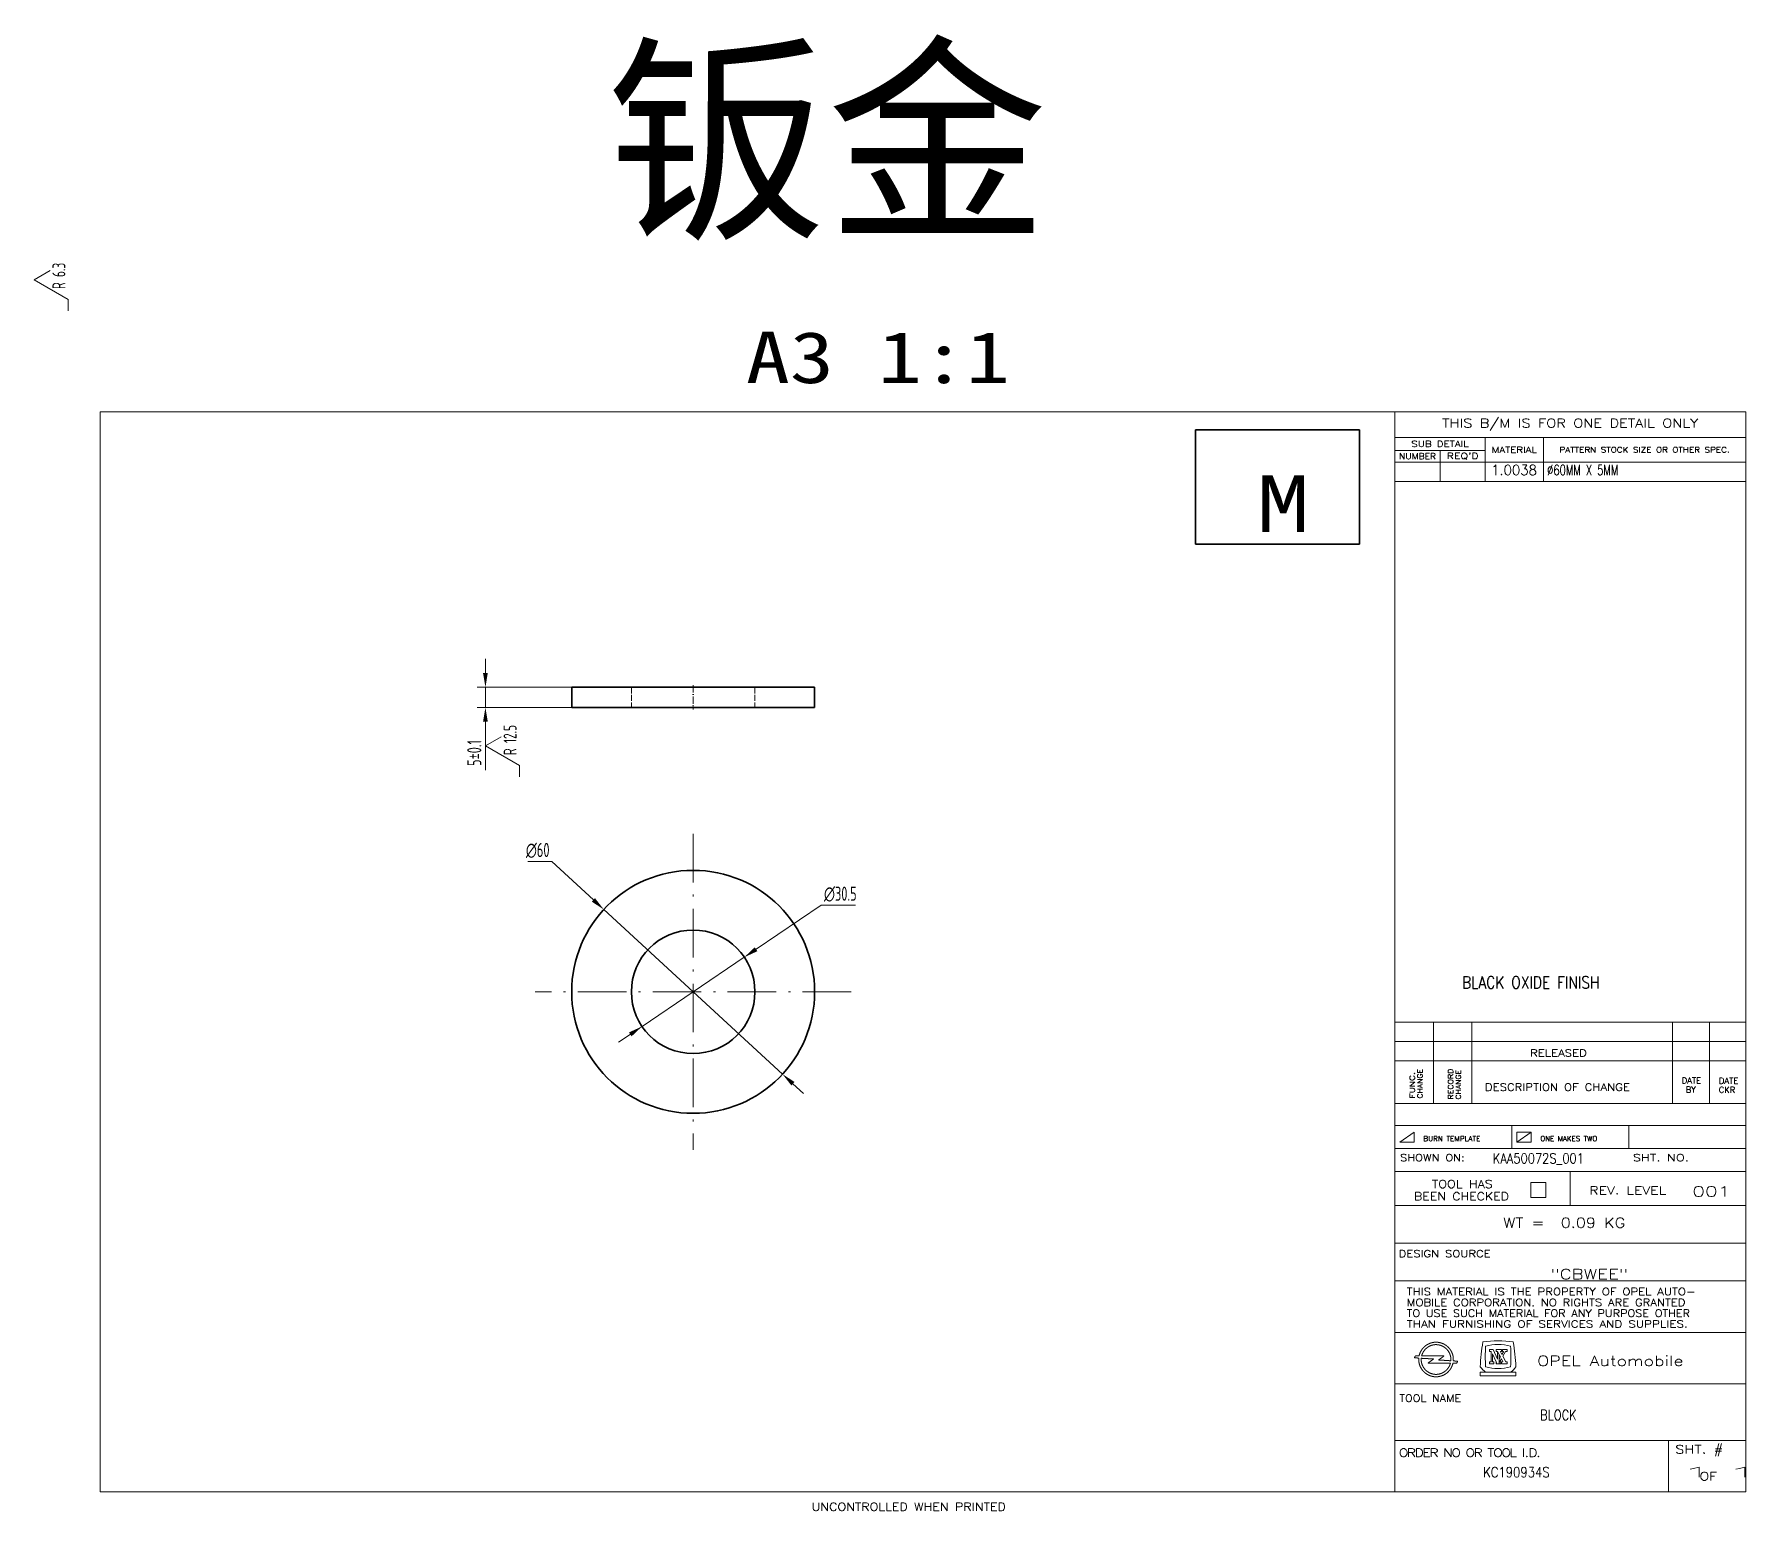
# Model space of a CAD drawing. Header units: inches. Extents: x 8574 to 12968, y 11160 to 11554.
# Drawn here: x 12098.4 to 12521, y 11160.9 to 11525.5 of the extents above; entities that cross this region are included whole.
import ezdxf

# ---------------------------------------------------------------- set-up
doc = ezdxf.new("R2010")
doc.units = ezdxf.units.IN
doc.header["$MEASUREMENT"] = 0
for name, pattern in [('AM_ISO02W050', [7.5, 6, -1.5]), ('AM_ISO08W050', [18, 12, -1.5, 3, -1.5]), ('DASHDOT', [18.5, 12, -3, 0.5, -3]), ('DASHED', [15, 12, -3])]:
    doc.linetypes.add(name, pattern=pattern)
for name, color, linetype, lineweight in [('123', 1, 'Continuous', 18), ('AM_7', 4, 'AM_ISO08W050', 25), ('AM_HID', 7, 'AM_ISO02W050', 25), ('AM_VIS', 1, 'Continuous', 50), ('尺寸', 3, 'Continuous', 20), ('文字', 3, 'Continuous', 25), ('标注', 3, 'Continuous', 20)]:
    doc.layers.add(name, color=color, linetype=linetype, lineweight=lineweight)
doc.layers.add('254', color=7, linetype='Continuous', true_color=0xffffff)
doc.styles.add('blockfont', font='simplex.shx')
doc.styles.add('hztxt', font='ISOCP.SHX', dxfattribs={"width": 0.707, "bigfont": 'hztxt.shx'})
doc.styles.add('leroy', font='simplex.shx')
doc.dimstyles.new('cbwee1-1$0', dxfattribs={"dimtxt": 3.5, "dimasz": 3.5, "dimexe": 2, "dimexo": 0, "dimgap": 1, "dimtad": 1, "dimdsep": 46, "dimtxsty": 'hztxt', "dimcen": 0, "dimclrd": 256, "dimclre": 256, "dimclrt": 256, "dimazin": 2, "dimtp": 0.1, "dimtm": 0.1, "dimtfac": 0.71, "dimtmove": 0, "dimatfit": 3, "dimfxl": 0, "dimlwd": 20, "dimlwe": 20, "dimarcsym": 0})
doc.dimstyles.new('cbwee1-1$3', dxfattribs={"dimtxt": 3.5, "dimasz": 3.5, "dimexe": 2, "dimexo": 0, "dimgap": 1, "dimtad": 1, "dimtih": 1, "dimtoh": 1, "dimdsep": 46, "dimtxsty": 'hztxt', "dimcen": 0, "dimclrd": 256, "dimclre": 256, "dimclrt": 256, "dimazin": 2, "dimtp": 0.1, "dimtm": 0.1, "dimtfac": 0.71, "dimtmove": 0, "dimatfit": 3, "dimfxl": 0, "dimlwd": 20, "dimlwe": 20, "dimarcsym": 0})

# ---------------------------------------------------------------- blocks, each defined once
blk = doc.blocks.new('sfsdt4654yuej')
at = {"layer": '254', "color": 4, "linetype": 'Continuous', "lineweight": 13, "char_height": 1.7747, "attachment_point": 7, "line_spacing_factor": 0.903614, "style": 'blockfont'}
for s, insert in [('\\W1.1929;THIS MATERIAL IS THE PROPERTY OF OPEL AUTO-', (6070.56, 3525.15)), ('\\W1.1469;TO USE SUCH MATERIAL FOR ANY PURPOSE OTHER', (6070.56, 3519.81)), ('\\W1.1861;MOBILE CORPORATION. NO RIGHTS ARE GRANTED', (6070.56, 3522.47)), ('\\W1.2217;THAN FURNISHING OF SERVICES AND SUPPLIES.', (6070.56, 3517.13))]:
    blk.add_mtext(s, dxfattribs=dict(at, insert=insert))
blk = doc.blocks.new('qewe345467juynj')
at = {"layer": '254', "color": 4, "linetype": 'Continuous', "lineweight": 13}
for p, q in [((6091.03, 3511.72), (6091.92, 3511.72)), ((6091.03, 3511.72), (6091.03, 3511.28)), ((6091.03, 3511.28), (6091.39, 3511.28)), ((6091.39, 3508.66), (6091.03, 3508.66)), ((6091.03, 3508.66), (6091.03, 3508.22)), ((6091.03, 3508.22), (6092.1, 3508.22)), ((6091.39, 3508.66), (6091.39, 3511.28)), ((6091.73, 3510.67), (6092.65, 3508.65)), ((6091.73, 3508.66), (6091.73, 3510.67)), ((6092.1, 3508.66), (6091.73, 3508.66)), ((6091.92, 3511.72), (6093.01, 3509.31)), ((6092.1, 3508.22), (6092.1, 3508.66)), ((6092.65, 3511.72), (6094.01, 3511.72)), ((6092.65, 3511.72), (6092.65, 3511.28)), ((6092.65, 3511.28), (6092.99, 3511.28)), ((6092.65, 3508.65), (6092.84, 3508.22)), ((6092.65, 3508.65), (6092.65, 3508.22)), ((6092.65, 3508.22), (6093.81, 3508.22)), ((6092.84, 3508.22), (6093.38, 3508.22)), ((6092.99, 3511.28), (6093.38, 3510.54)), ((6093.01, 3509.31), (6093.01, 3511.24)), ((6093.38, 3510.54), (6093.72, 3509.89)), ((6093.38, 3509.29), (6093.38, 3510.54)), ((6093.72, 3509.89), (6093.38, 3509.29)), ((6093.38, 3508.22), (6093.38, 3509.29)), ((6093.95, 3509.46), (6093.53, 3508.74)), ((6093.53, 3508.66), (6093.53, 3508.74)), ((6093.53, 3508.66), (6093.81, 3508.66)), ((6093.72, 3511.2), (6093.72, 3511.28)), ((6093.72, 3511.28), (6094.01, 3511.28)), ((6093.72, 3511.2), (6094.08, 3510.53)), ((6093.81, 3508.66), (6093.81, 3508.22)), ((6093.95, 3509.46), (6094.32, 3508.75)), ((6094.01, 3511.72), (6094.01, 3511.28)), ((6094.01, 3508.66), (6094.01, 3508.22)), ((6094.01, 3508.66), (6094.32, 3508.66)), ((6094.01, 3508.22), (6095.34, 3508.22)), ((6094.46, 3511.2), (6094.08, 3510.53)), ((6094.18, 3511.72), (6094.18, 3511.28)), ((6094.18, 3511.72), (6095.34, 3511.72)), ((6094.18, 3511.28), (6094.46, 3511.28)), ((6095, 3511.28), (6094.31, 3510.09)), ((6094.31, 3510.09), (6095.06, 3508.66)), ((6094.32, 3508.66), (6094.32, 3508.75)), ((6094.46, 3511.2), (6094.46, 3511.28)), ((6095, 3511.28), (6095.34, 3511.28)), ((6095.06, 3508.66), (6095.34, 3508.66)), ((6095.34, 3511.72), (6095.34, 3511.28)), ((6095.34, 3508.66), (6095.34, 3508.22)), ((6088.72, 3505.25), (6088.72, 3506.16)), ((6088.72, 3506.16), (6097.54, 3506.16)), ((6088.72, 3505.25), (6097.54, 3505.25)), ((6097.54, 3505.25), (6097.54, 3506.16))]:
    blk.add_line(p, q, dxfattribs=at)
for centre, major_axis, start_param, end_param in [((6121.66, 3505.16), (0, 40.74), 1.362215, 1.513648), ((6093.13, 3473.45), (0, 40.41), 6.168449, 6.397922), ((6115.47, 3510.01), (0, 31.49), 1.490581, 1.651011), ((6093.13, 3496.19), (0, 16.78), 6.054099, 6.512271), ((6071.61, 3510.01), (0, 30.49), 4.629531, 4.795247), ((6065.45, 3505.3), (0, 39.67), 4.767492, 4.923017), ((6092.1, 3510.95), (0, 5.42), 2.26349, 2.654149), ((6093.13, 3523.73), (0, 16.69), 2.911206, 3.37198), ((6094.21, 3510.87), (0, 5.33), 3.625513, 4.023219)]:
    blk.add_ellipse(centre, major_axis=major_axis, ratio=0.81, start_param=start_param, end_param=end_param, dxfattribs=at)
for points, knots in [([(6073.67, 3510.35), (6073.74, 3510.58), (6073.82, 3510.81), (6073.92, 3511.05), (6074.05, 3511.3), (6074.19, 3511.53), (6074.34, 3511.76), (6074.5, 3511.97), (6074.67, 3512.17)], [0, 0, 0.111378, 0.230664, 0.355972, 0.485263, 0.616424, 0.747323, 0.875856, 1, 1]), ([(6076.67, 3512.76), (6076.38, 3512.64), (6076.09, 3512.5), (6075.82, 3512.34), (6075.56, 3512.15), (6075.32, 3511.95), (6075.09, 3511.72), (6074.89, 3511.48), (6074.71, 3511.23), (6074.56, 3510.96)], [0, 0, 0.11099, 0.222376, 0.334052, 0.445852, 0.557577, 0.669022, 0.779997, 0.890351, 1, 1]), ([(6074.67, 3512.17), (6074.92, 3512.41), (6075.17, 3512.63), (6075.45, 3512.83), (6075.73, 3513), (6076.02, 3513.15), (6076.32, 3513.28), (6076.63, 3513.38), (6076.95, 3513.45), (6077.27, 3513.51), (6077.6, 3513.54), (6077.93, 3513.54), (6078.26, 3513.52), (6078.59, 3513.47), (6078.92, 3513.39), (6079.25, 3513.29)], [0, 0, 0.068755, 0.136595, 0.203684, 0.270176, 0.336212, 0.401927, 0.46745, 0.532903, 0.598412, 0.6641, 0.730096, 0.796536, 0.863562, 0.931328, 1, 1]), ([(6078.75, 3512.81), (6078.46, 3512.88), (6078.16, 3512.92), (6077.85, 3512.94), (6077.55, 3512.93), (6077.25, 3512.9), (6076.96, 3512.84), (6076.67, 3512.76)], [0, 0, 0.143949, 0.287722, 0.431217, 0.574309, 0.716867, 0.858784, 1, 1]), ([(6081.31, 3510.37), (6081.2, 3510.66), (6081.07, 3510.93), (6080.92, 3511.2), (6080.75, 3511.45), (6080.55, 3511.69), (6080.34, 3511.91), (6080.1, 3512.11), (6079.86, 3512.3), (6079.6, 3512.46), (6079.33, 3512.6), (6079.04, 3512.72), (6078.75, 3512.81)], [0, 0, 0.082426, 0.165172, 0.248273, 0.331704, 0.415396, 0.499247, 0.583142, 0.666965, 0.750615, 0.834015, 0.917134, 1, 1]), ([(6079.25, 3513.29), (6079.54, 3513.17), (6079.83, 3513.03), (6080.11, 3512.87), (6080.37, 3512.68), (6080.62, 3512.48), (6080.86, 3512.26), (6081.07, 3512.02), (6081.27, 3511.76), (6081.45, 3511.5), (6081.61, 3511.22), (6081.75, 3510.93), (6081.86, 3510.62)], [0, 0, 0.08295, 0.16603, 0.24927, 0.332668, 0.416191, 0.499787, 0.583395, 0.666954, 0.750414, 0.833739, 0.916924, 1, 1]), ([(6072.88, 3509.66), (6072.75, 3509.66), (6072.65, 3509.67), (6072.57, 3509.68), (6072.52, 3509.7), (6072.49, 3509.71), (6072.47, 3509.74), (6072.48, 3509.78), (6072.5, 3509.82), (6072.53, 3509.88), (6072.58, 3509.95)], [0, 0, 0.191055, 0.343107, 0.459006, 0.542332, 0.59915, 0.643151, 0.695954, 0.770642, 0.871504, 1, 1]), ([(6072.58, 3509.95), (6072.63, 3510.01), (6072.67, 3510.07), (6072.71, 3510.12), (6072.74, 3510.15), (6072.76, 3510.17)], [0, 0, 0.269143, 0.520022, 0.73619, 0.901343, 1, 1]), ([(6072.76, 3510.17), (6072.79, 3510.18), (6072.85, 3510.18), (6072.92, 3510.19), (6073.01, 3510.19), (6073.11, 3510.19), (6073.23, 3510.2)], [0, 0, 0.061091, 0.176811, 0.338125, 0.535506, 0.759343, 1, 1]), ([(6073.39, 3509.62), (6073.34, 3509.63), (6073.27, 3509.63), (6073.18, 3509.64), (6073.08, 3509.65), (6072.98, 3509.65), (6072.88, 3509.66)], [0, 0, 0.099968, 0.239556, 0.409066, 0.598787, 0.799003, 1, 1]), ([(6073.23, 3510.2), (6073.64, 3510.2), (6073.67, 3510.35)], [0, 0, 0.716642, 1, 1]), ([(6073.39, 3509.62), (6073.53, 3509.61), (6073.54, 3509.13)], [0, 0, 0.230846, 1, 1]), ([(6073.62, 3508.4), (6073.59, 3508.54), (6073.57, 3508.71), (6073.56, 3508.91), (6073.54, 3509.13)], [0, 0, 0.196985, 0.426021, 0.692099, 1, 1]), ([(6077.46, 3505), (6077.11, 3505.05), (6076.77, 3505.12), (6076.44, 3505.22), (6076.12, 3505.34), (6075.81, 3505.49), (6075.52, 3505.66), (6075.25, 3505.85), (6074.98, 3506.06), (6074.74, 3506.29), (6074.52, 3506.55), (6074.31, 3506.82), (6074.13, 3507.1), (6073.96, 3507.41), (6073.82, 3507.72), (6073.71, 3508.06), (6073.62, 3508.4)], [0, 0, 0.064169, 0.127503, 0.190172, 0.252329, 0.314107, 0.37563, 0.437008, 0.498344, 0.559738, 0.621286, 0.68309, 0.745255, 0.807895, 0.871136, 0.935119, 1, 1]), ([(6074.15, 3509.57), (6074.14, 3509.55), (6074.14, 3509.51), (6074.14, 3509.45), (6074.14, 3509.37), (6074.14, 3509.28), (6074.14, 3509.19), (6074.15, 3509.09), (6074.15, 3508.99), (6074.16, 3508.89), (6074.17, 3508.8), (6074.18, 3508.72), (6074.19, 3508.65)], [0, 0, 0.022134, 0.067885, 0.133978, 0.21659, 0.311809, 0.415695, 0.5243, 0.633672, 0.739861, 0.838926, 0.926936, 1, 1]), ([(6077.15, 3509.39), (6077.13, 3509.39), (6077.07, 3509.39), (6077, 3509.4), (6076.9, 3509.41), (6076.79, 3509.41), (6076.66, 3509.42), (6076.52, 3509.43), (6076.21, 3509.45), (6075.87, 3509.47), (6075.52, 3509.49), (6075.17, 3509.51), (6074.85, 3509.53), (6074.71, 3509.54), (6074.57, 3509.55), (6074.45, 3509.55), (6074.35, 3509.56), (6074.27, 3509.56), (6074.2, 3509.57), (6074.16, 3509.57), (6074.15, 3509.57)], [0, 0, 0.009598, 0.027188, 0.052061, 0.083504, 0.120807, 0.163256, 0.210138, 0.314356, 0.42776, 0.544649, 0.659324, 0.766085, 0.814716, 0.85923, 0.898916, 0.933061, 0.960953, 0.981879, 0.995129, 1, 1]), ([(6074.19, 3508.65), (6074.25, 3508.37), (6074.33, 3508.09), (6074.44, 3507.81), (6074.57, 3507.55), (6074.72, 3507.3), (6074.89, 3507.05), (6075.07, 3506.83), (6075.27, 3506.62), (6075.49, 3506.43)], [0, 0, 0.11021, 0.221366, 0.33321, 0.445425, 0.557661, 0.669558, 0.780773, 0.890999, 1, 1]), ([(6074.27, 3510.27), (6074.26, 3510.2), (6076.99, 3510.19)], [0, 0, 0.027534, 1, 1]), ([(6074.56, 3510.96), (6074.49, 3510.83), (6074.44, 3510.7), (6074.38, 3510.58), (6074.34, 3510.46), (6074.3, 3510.36), (6074.27, 3510.27)], [0, 0, 0.18649, 0.374795, 0.557596, 0.727567, 0.877421, 1, 1]), ([(6075.87, 3508.4), (6075.88, 3508.41), (6075.9, 3508.44), (6075.93, 3508.47), (6075.99, 3508.52), (6076.06, 3508.57), (6076.15, 3508.64), (6076.26, 3508.72), (6076.39, 3508.81), (6076.54, 3508.91)], [0, 0, 0.019146, 0.057134, 0.116724, 0.199396, 0.306377, 0.438817, 0.597835, 0.784531, 1, 1]), ([(6078.62, 3508.34), (6077.99, 3508.35), (6077.46, 3508.35), (6077.03, 3508.35), (6076.84, 3508.35), (6076.68, 3508.35), (6076.54, 3508.35), (6076.41, 3508.36), (6076.3, 3508.36), (6076.21, 3508.36), (6076.13, 3508.36), (6076.06, 3508.36), (6076.01, 3508.37), (6075.97, 3508.37), (6075.93, 3508.37), (6075.91, 3508.38), (6075.89, 3508.38), (6075.88, 3508.39), (6075.87, 3508.39), (6075.87, 3508.4)], [0, 0, 0.229373, 0.42074, 0.577523, 0.644015, 0.703144, 0.755338, 0.801026, 0.840635, 0.874594, 0.903333, 0.92728, 0.946867, 0.962526, 0.974697, 0.983822, 0.990363, 0.994821, 0.997785, 1, 1]), ([(6076.54, 3508.91), (6076.7, 3509.02), (6076.83, 3509.12), (6076.94, 3509.2), (6077.03, 3509.27), (6077.1, 3509.32), (6077.14, 3509.35), (6077.16, 3509.38), (6077.15, 3509.39)], [0, 0, 0.249101, 0.460974, 0.636325, 0.775874, 0.880374, 0.950669, 0.988029, 1, 1]), ([(6076.99, 3510.19), (6077.62, 3510.19), (6078.14, 3510.19), (6078.57, 3510.18), (6078.75, 3510.18), (6078.91, 3510.18), (6079.05, 3510.18), (6079.18, 3510.18), (6079.29, 3510.18), (6079.38, 3510.18), (6079.46, 3510.17), (6079.53, 3510.17), (6079.58, 3510.17), (6079.63, 3510.17), (6079.66, 3510.16), (6079.69, 3510.16), (6079.71, 3510.15), (6079.72, 3510.15), (6079.73, 3510.14), (6079.73, 3510.14), (6079.74, 3510.13), (6079.74, 3510.13)], [0, 0, 0.22615, 0.415033, 0.570013, 0.635842, 0.694457, 0.74628, 0.791731, 0.831231, 0.865202, 0.894065, 0.918244, 0.938161, 0.954242, 0.966916, 0.976619, 0.983799, 0.988929, 0.992535, 0.995218, 0.99758, 1, 1]), ([(6078.33, 3505.63), (6078.64, 3505.69), (6078.94, 3505.78), (6079.23, 3505.89), (6079.51, 3506.03), (6079.78, 3506.18), (6080.03, 3506.36), (6080.27, 3506.56), (6080.49, 3506.78), (6080.69, 3507.01), (6080.87, 3507.26), (6081.03, 3507.52), (6081.17, 3507.8), (6081.29, 3508.09)], [0, 0, 0.077903, 0.15537, 0.232531, 0.309478, 0.386275, 0.462964, 0.539574, 0.616133, 0.692673, 0.769241, 0.84591, 0.922782, 1, 1]), ([(6079.07, 3509.61), (6078.93, 3509.52), (6078.81, 3509.43), (6078.71, 3509.36), (6078.63, 3509.31), (6078.57, 3509.26), (6078.52, 3509.23), (6078.49, 3509.2), (6078.47, 3509.18), (6078.46, 3509.17), (6078.46, 3509.16), (6078.47, 3509.15), (6078.49, 3509.15), (6078.51, 3509.15)], [0, 0, 0.209815, 0.387203, 0.53455, 0.654247, 0.74869, 0.820301, 0.871555, 0.90509, 0.924167, 0.935232, 0.949789, 0.971663, 1, 1]), ([(6078.51, 3509.15), (6078.54, 3509.14), (6078.6, 3509.14), (6078.8, 3509.13), (6079.08, 3509.11), (6079.42, 3509.09), (6079.82, 3509.06), (6080.02, 3509.05)], [0, 0, 0.02091, 0.060553, 0.189727, 0.3749, 0.603451, 0.862758, 1, 1]), ([(6081.35, 3508.32), (6081.34, 3508.32), (6081.3, 3508.32), (6081.23, 3508.32), (6081.14, 3508.32), (6081.02, 3508.33), (6080.88, 3508.33), (6080.73, 3508.33), (6080.55, 3508.33), (6080.35, 3508.34), (6080.14, 3508.34), (6079.92, 3508.34), (6079.43, 3508.34), (6078.9, 3508.34), (6078.62, 3508.34)], [0, 0, 0.005258, 0.020502, 0.045257, 0.079015, 0.121264, 0.171495, 0.229194, 0.293848, 0.364947, 0.441976, 0.524423, 0.703524, 0.898148, 1, 1]), ([(6079.74, 3510.13), (6079.74, 3510.11), (6079.72, 3510.09), (6079.7, 3510.06), (6079.66, 3510.03), (6079.61, 3509.99), (6079.54, 3509.94), (6079.45, 3509.88), (6079.35, 3509.8), (6079.22, 3509.71), (6079.07, 3509.61)], [0, 0, 0.018365, 0.046816, 0.089459, 0.149197, 0.228535, 0.329827, 0.455365, 0.607411, 0.78821, 1, 1]), ([(6081.92, 3508.09), (6081.8, 3507.75), (6081.66, 3507.43), (6081.5, 3507.11), (6081.31, 3506.82), (6081.09, 3506.54), (6080.86, 3506.28), (6080.6, 3506.03), (6080.32, 3505.81), (6080.03, 3505.61), (6079.72, 3505.44)], [0, 0, 0.10035, 0.200408, 0.300289, 0.400076, 0.499828, 0.599595, 0.699424, 0.799376, 0.89953, 1, 1]), ([(6080.02, 3509.05), (6080.21, 3509.03), (6080.57, 3509.01), (6080.88, 3508.99), (6081.14, 3508.97), (6081.32, 3508.96), (6081.39, 3508.96), (6081.43, 3508.95), (6081.44, 3508.95)], [0, 0, 0.133506, 0.384088, 0.604663, 0.785508, 0.9169, 0.961013, 0.989119, 1, 1]), ([(6081.29, 3508.09), (6081.31, 3508.17), (6081.33, 3508.24), (6081.35, 3508.29), (6081.35, 3508.32)], [0, 0, 0.35945, 0.667691, 0.892031, 1, 1]), ([(6081.48, 3509.07), (6081.49, 3509.18), (6081.49, 3509.3), (6081.48, 3509.44), (6081.47, 3509.59), (6081.45, 3509.75), (6081.42, 3509.91), (6081.39, 3510.07), (6081.35, 3510.23), (6081.31, 3510.37)], [0, 0, 0.077068, 0.169919, 0.275614, 0.391015, 0.512892, 0.637985, 0.763026, 0.884765, 1, 1]), ([(6081.44, 3508.95), (6081.45, 3508.96), (6081.46, 3508.99), (6081.47, 3509.03), (6081.48, 3509.07)], [0, 0, 0.095053, 0.309113, 0.62069, 1, 1]), ([(6081.86, 3510.62), (6081.92, 3510.45), (6081.96, 3510.28), (6082, 3510.13), (6082.02, 3509.97), (6082.04, 3509.8), (6082.06, 3509.62), (6082.07, 3509.42)], [0, 0, 0.150667, 0.287747, 0.41777, 0.547377, 0.683237, 0.83195, 1, 1]), ([(6081.92, 3508.09), (6081.99, 3508.32), (6082.86, 3508.35), (6083.01, 3508.55)], [0, 0, 0.179528, 0.822363, 1, 1]), ([(6082.07, 3509.42), (6082.08, 3508.93), (6082.25, 3508.91)], [0, 0, 0.741727, 1, 1]), ([(6082.25, 3508.91), (6082.32, 3508.9), (6082.42, 3508.9), (6082.52, 3508.89), (6082.64, 3508.88), (6082.75, 3508.88)], [0, 0, 0.140529, 0.32758, 0.544374, 0.77411, 1, 1]), ([(6082.75, 3508.88), (6082.88, 3508.87), (6082.97, 3508.86), (6083.05, 3508.85), (6083.1, 3508.83), (6083.13, 3508.82), (6083.15, 3508.8), (6083.15, 3508.77)], [0, 0, 0.281802, 0.503225, 0.671086, 0.792901, 0.878047, 0.940507, 1, 1]), ([(6083.15, 3508.77), (6083.15, 3508.75), (6083.13, 3508.72), (6083.09, 3508.67), (6083.05, 3508.61), (6083.01, 3508.55)], [0, 0, 0.078782, 0.234052, 0.450313, 0.711148, 1, 1]), ([(6075.49, 3506.43), (6075.74, 3506.24), (6076.01, 3506.08), (6076.28, 3505.94), (6076.56, 3505.82), (6076.84, 3505.73), (6077.14, 3505.66), (6077.43, 3505.61), (6077.73, 3505.59), (6078.03, 3505.6), (6078.33, 3505.63)], [0, 0, 0.103605, 0.205747, 0.306667, 0.406608, 0.505813, 0.604534, 0.70303, 0.801576, 0.900462, 1, 1]), ([(6079.72, 3505.44), (6079.42, 3505.31), (6079.1, 3505.19), (6078.78, 3505.11), (6078.45, 3505.04), (6078.11, 3505), (6077.78, 3504.99), (6077.46, 3505)], [0, 0, 0.141241, 0.28464, 0.429265, 0.574114, 0.718167, 0.860433, 1, 1])]:
    blk.add_open_spline(points, degree=1, knots=knots, dxfattribs=at)
at = {"layer": '254', "color": 4, "linetype": 'Continuous', "lineweight": 13, "insert": (6102.77, 3507.67), "char_height": 2.5, "attachment_point": 7, "line_spacing_factor": 0.903614, "style": 'blockfont'}
blk.add_mtext('\\W1.2721;OPEL Automobile', dxfattribs=at)
blk = doc.blocks.new('lingjiantuA4-1')
at = {"layer": '254', "color": 5, "linetype": 'Continuous', "lineweight": 18}
for p, q in [((3852.88, 11893.1), (4259.25, 11893.1)), ((3852.88, 11626.4), (3852.88, 11893.1)), ((4172.6, 11626.4), (4172.6, 11893.1)), ((4259.25, 11893.1), (4259.25, 11626.4)), ((4172.6, 11886.83), (4172.6, 11861.43)), ((4172.59, 11742.38), (4259.25, 11742.38)), ((4182.12, 11722.33), (4182.12, 11742.38)), ((4191.64, 11722.33), (4191.64, 11742.38)), ((4241.15, 11722.33), (4241.15, 11742.38)), ((4250.28, 11722.33), (4250.28, 11742.38)), ((4172.59, 11737.62), (4259.25, 11737.62)), ((4172.59, 11732.86), (4259.25, 11732.86)), ((4172.57, 11722.33), (4259.25, 11722.33)), ((4172.57, 11716.84), (4259.23, 11716.84)), ((4177.4, 11715.24), (4173.85, 11712.76)), ((4177.4, 11712.76), (4177.4, 11715.24)), ((4201.46, 11716.84), (4201.46, 11711.16)), ((4206.28, 11715.24), (4202.74, 11715.24)), ((4202.74, 11715.24), (4202.74, 11712.76)), ((4206.28, 11715.24), (4202.74, 11712.76)), ((4206.28, 11712.76), (4206.28, 11715.24)), ((4230.36, 11716.84), (4230.36, 11711.16)), ((4172.57, 11711.16), (4259.25, 11711.16)), ((4173.85, 11712.76), (4177.4, 11712.76)), ((4172.57, 11705.49), (4259.25, 11705.49)), ((4206.14, 11702.76), (4206.14, 11699.04)), ((4209.88, 11702.76), (4206.14, 11702.76)), ((4209.88, 11702.76), (4209.88, 11699.04)), ((4206.14, 11699.04), (4209.88, 11699.04)), ((4259.23, 11697.1), (4172.57, 11697.1)), ((4259.25, 11687.78), (4172.59, 11687.78)), ((4259.25, 11687.78), (4172.59, 11687.78)), ((4259.25, 11678.47), (4172.59, 11678.47)), ((4259.25, 11665.77), (4172.59, 11665.77)), ((4259.25, 11653.07), (4172.59, 11653.07)), ((4259.25, 11639.1), (4172.59, 11639.1)), ((4240.2, 11639.1), (4240.2, 11626.4)), ((4259.25, 11626.4), (3852.88, 11626.4))]:
    blk.add_line(p, q, dxfattribs=at)
at = {"layer": '254', "color": 7, "linetype": 'Continuous', "lineweight": 18}
for p, q in [((4172.6, 11893.1), (4183.81, 11893.1)), ((4183.81, 11893.1), (4194.9, 11893.1)), ((4194.9, 11893.1), (4209.27, 11893.1)), ((4209.27, 11893.1), (4259.25, 11893.1)), ((4172.6, 11886.75), (4183.81, 11886.75)), ((4183.81, 11886.75), (4194.9, 11886.75)), ((4194.9, 11886.75), (4209.27, 11886.75)), ((4194.9, 11886.75), (4194.9, 11883.57)), ((4209.27, 11886.75), (4259.25, 11886.75)), ((4209.27, 11886.75), (4209.27, 11883.57)), ((4172.6, 11883.57), (4183.81, 11883.57)), ((4183.81, 11883.57), (4194.9, 11883.57)), ((4183.81, 11883.57), (4183.81, 11880.66)), ((4194.9, 11883.57), (4194.9, 11880.66)), ((4209.27, 11883.57), (4209.27, 11880.66))]:
    blk.add_line(p, q, dxfattribs=at)
at = {"layer": '254', "color": 172, "linetype": 'Continuous', "lineweight": 18}
blk.add_line((4215.91, 11705.49), (4215.9, 11697.1), dxfattribs=at)
at = {"layer": '尺寸', "color": 2}
for name in ['sfsdt4654yuej', 'qewe345467juynj']:
    blk.add_blockref(name, (-1895.04, 8149.81), dxfattribs=at)
at = {"layer": '254', "color": 4, "linetype": 'Continuous', "lineweight": 13, "line_spacing_factor": 0.903614, "style": 'blockfont'}
for s, insert, char_height, attachment_point in [('\\W1.2129;THIS B/M IS FOR ONE DETAIL ONLY', (4215.92, 11889.93), 2.1779, 5), ('\\W1.2440;SUB DETAIL', (4183.75, 11885.16), 1.4923, 5), ('\\W1.2383;MATERIAL', (4202.09, 11883.71), 1.4923, 5), ('\\W1.1891;PATTERN STOCK SIZE OR OTHER SPEC.', (4234.26, 11883.71), 1.3444, 5), ('\\W1.1081;NUMBER', (4178.2, 11882.12), 1.4923, 5), ("\\W1.3202;REQ'D", (4189.36, 11882.12), 1.4923, 5), ('\\W1.1973;RELEASED', (4205.98, 11733.86), 1.7747, 7), ('\\W1.0198;DATE', (4243.41, 11727.21), 1.4923, 7), ('\\W1.0198;DATE', (4252.6, 11727.16), 1.4923, 7), ('\\W1.1952;DESCRIPTION OF CHANGE', (4194.82, 11725.45), 1.7747, 7), ('\\W1.0020; BY', (4243.41, 11724.97), 1.4923, 7), ('\\W1.0020;CKR', (4252.6, 11724.92), 1.4923, 7), ('\\W1.0546;BURN TEMPLATE', (4179.64, 11713.01), 1.2369, 7), ('\\W1.0228;ONE MAKES TWO', (4208.53, 11713.01), 1.2369, 7), ('\\W1.1644;SHOWN ON:', (4173.89, 11708.02), 1.7747, 7), ('\\W1.3392;SHT. NO.', (4231.36, 11708.01), 1.7478, 7), ('\\W1.1590;TOOL HAS', (4181.75, 11701.42), 1.9763, 7), ('\\W1.1491;BEEN CHECKED', (4177.33, 11698.39), 1.9763, 7), ('\\W1.2864;REV. LEVEL', (4220.62, 11699.85), 1.9763, 7), ('\\W1.1860;DESIGN SOURCE', (4173.54, 11684.33), 1.7747, 7), ('\\W1.1384;TOOL NAME', (4173.71, 11648.63), 1.7747, 7), ('\\W1.2362;\\Q360.0;\\T0.81;ORDER NO OR TOOL I.D.', (4173.56, 11635.04), 2.032, 7), ('\\W1.2999;SHT. #', (4241.82, 11635.21), 2.0301, 7), ('\\W1.2469;OF', (4247.83, 11629.23), 2.0301, 7), ('\\W1.1578;UNCONTROLLED WHEN PRINTED', (4028.59, 11621.72), 1.9763, 7)]:
    blk.add_mtext(s, dxfattribs=dict(at, insert=insert, char_height=char_height, attachment_point=attachment_point))
at = {"layer": '254', "color": 4, "linetype": 'Continuous', "lineweight": 13, "char_height": 1.2369, "attachment_point": 7, "rotation": 90, "line_spacing_factor": 0.903614, "style": 'blockfont'}
for s, insert in [('\\W1.3202;FUNC.', (4177.5, 11723.53)), ('\\W1.1173;CHANGE', (4179.4, 11723.53)), ('\\W1.1457;RECORD', (4186.97, 11723.29)), ('\\W1.1173;CHANGE', (4188.88, 11723.29))]:
    blk.add_mtext(s, dxfattribs=dict(at, insert=insert))
blk = doc.blocks.new('OB-A4')
at = {"layer": '尺寸', "color": 237}
blk.add_lwpolyline([(0, 0.66), (406.37, 0.66), (406.37, -266.05), (0, -266.05)], close=True, dxfattribs=at)
blk = doc.blocks.new('A$C6A10694E')
at = {"color": 7, "lineweight": 35}
blk.add_lwpolyline([(-40.43, 0), (-40.43, 28.21), (0, 28.21), (0, 0)], close=True, dxfattribs=at)
at = {"layer": '254', "color": 7, "linetype": 'Continuous', "lineweight": 13, "insert": (-25.32, 3), "char_height": 14, "attachment_point": 7, "line_spacing_factor": 0.903614, "style": 'leroy'}
blk.add_mtext('{\\fMonospac821 BT|b0|i0|c0|p49;\\W1.1;M}', dxfattribs=at)
blk = doc.blocks.new('6.3-2')
at = {"layer": '标注'}
for p, q in [((0, 0), (4.9, 2.83)), ((0, 0), (10.5, -6.06)), ((10.5, -6.06), (10.5, -9.56))]:
    blk.add_line(p, q, dxfattribs=at)
at = {"layer": '文字', "style": 'hztxt', "width": 0.707}
blk.add_text('R 6.3', height=4, rotation=90, dxfattribs=at).set_placement((9.61, -2.86))
blk = doc.blocks.new('*D210')
at = {"layer": 'Defpoints', "color": 0, "ltscale": 0.5}
for p in [(12209.8, 11364.23), (12231.09, 11364.23), (12231.09, 11359.23)]:
    blk.add_point(p, dxfattribs=at)
at = {"layer": '尺寸', "lineweight": 20, "ltscale": 0.5}
for p, q in [((12209.8, 11367.73), (12209.8, 11371.23)), ((12231.09, 11364.23), (12207.8, 11364.23)), ((12209.8, 11364.23), (12209.8, 11359.23)), ((12231.09, 11359.23), (12207.8, 11359.23)), ((12209.8, 11355.73), (12209.8, 11343.8))]:
    blk.add_line(p, q, dxfattribs=at)
at = {"layer": '尺寸', "ltscale": 0.5}
for points in [[(12209.21, 11367.73), (12210.38, 11367.73), (12209.8, 11364.23)], [(12209.21, 11355.73), (12210.38, 11355.73), (12209.8, 11359.23)]]:
    blk.add_solid(points, dxfattribs=at)
at = {"layer": '尺寸', "ltscale": 0.5, "insert": (12207.05, 11348.01), "char_height": 3.5, "attachment_point": 5, "rotation": 90, "style": 'hztxt'}
blk.add_mtext('5%%p0.1', dxfattribs=at)
blk = doc.blocks.new('*D211')
at = {"layer": 'Defpoints', "color": 0, "ltscale": 0.5}
for p in [(12273.72, 11297.58), (12248.47, 11280.48)]:
    blk.add_point(p, dxfattribs=at)
at = {"layer": '尺寸', "lineweight": 20, "ltscale": 0.5}
for p, q in [((12292.67, 11310.4), (12276.62, 11299.54)), ((12301.19, 11310.4), (12292.67, 11310.4)), ((12248.47, 11280.48), (12273.72, 11297.58)), ((12245.57, 11278.52), (12242.67, 11276.56))]:
    blk.add_line(p, q, dxfattribs=at)
at = {"layer": '尺寸', "ltscale": 0.5}
for points in [[(12276.3, 11300.02), (12276.95, 11299.06), (12273.72, 11297.58)], [(12245.24, 11279), (12245.89, 11278.04), (12248.47, 11280.48)]]:
    blk.add_solid(points, dxfattribs=at)
at = {"layer": '尺寸', "ltscale": 0.5, "insert": (12297.43, 11313.15), "char_height": 3.5, "attachment_point": 5, "style": 'hztxt'}
blk.add_mtext('∅30.5', dxfattribs=at)
blk = doc.blocks.new('*D212')
at = {"layer": 'Defpoints', "color": 0, "ltscale": 0.5}
for p in [(12239.03, 11309.36), (12283.16, 11268.7)]:
    blk.add_point(p, dxfattribs=at)
at = {"layer": '尺寸', "lineweight": 20, "ltscale": 0.5}
for p, q in [((12220.23, 11321.19), (12226.19, 11321.19)), ((12226.19, 11321.19), (12236.46, 11311.73)), ((12283.16, 11268.7), (12239.03, 11309.36)), ((12285.73, 11266.33), (12288.31, 11263.96))]:
    blk.add_line(p, q, dxfattribs=at)
at = {"layer": '尺寸', "ltscale": 0.5}
for points in [[(12236.85, 11312.16), (12236.06, 11311.3), (12239.03, 11309.36)], [(12286.13, 11266.76), (12285.34, 11265.9), (12283.16, 11268.7)]]:
    blk.add_solid(points, dxfattribs=at)
at = {"layer": '尺寸', "ltscale": 0.5, "insert": (12222.71, 11323.94), "char_height": 3.5, "attachment_point": 5, "style": 'hztxt'}
blk.add_mtext('∅60', dxfattribs=at)
blk = doc.blocks.new('12.5-2')
at = {"layer": '标注'}
for p, q in [((0, 0), (4.9, 2.83)), ((0, 0), (10.5, -6.06)), ((10.5, -6.06), (10.5, -9.56))]:
    blk.add_line(p, q, dxfattribs=at)
at = {"layer": '文字', "style": 'hztxt', "width": 0.707}
blk.add_text('R 12.5', height=4, rotation=90, dxfattribs=at).set_placement((9.61, -2.86))

msp = doc.modelspace()

# ---------------------------------------------------------------- linework, layer by layer
at = {"layer": '254', "color": 7, "linetype": 'Continuous', "lineweight": 18}
for p, q in [((12521.007, 11425.919), (12521.007, 11422.733)), ((12434.359, 11419.829), (12445.571, 11419.829)), ((12445.571, 11419.829), (12456.663, 11419.829)), ((12445.571, 11419.829), (12445.571, 11415.079)), ((12456.663, 11419.829), (12471.035, 11419.829)), ((12456.663, 11419.829), (12456.663, 11415.079)), ((12471.035, 11419.829), (12521.007, 11419.829)), ((12471.035, 11419.829), (12471.035, 11415.079)), ((12521.007, 11422.733), (12521.007, 11419.829)), ((12521.007, 11419.829), (12521.007, 11415.079)), ((12434.359, 11415.079), (12445.571, 11415.079)), ((12445.571, 11415.079), (12456.663, 11415.079)), ((12456.663, 11415.079), (12471.035, 11415.079)), ((12471.035, 11415.079), (12521.007, 11415.079))]:
    msp.add_line(p, q, dxfattribs=at)
at = {"layer": '254', "color": 5, "linetype": 'Continuous', "lineweight": 18}
msp.add_line((12464.501, 11251.926), (12468.037, 11251.926), dxfattribs=at)
at = {"layer": 'AM_7', "linetype": 'DASHDOT', "lineweight": 13, "ltscale": 0.150015}
msp.add_line((12261.095, 11364.73), (12261.095, 11358.729), dxfattribs=at)
at = {"layer": 'AM_7', "linetype": 'DASHDOT', "lineweight": 13}
for p, q in [((12261.095, 11328.03), (12261.095, 11250.03)), ((12300.095, 11289.03), (12222.095, 11289.03))]:
    msp.add_line(p, q, dxfattribs=at)
at = {"layer": 'AM_HID', "linetype": 'DASHED', "lineweight": 13, "ltscale": 0.125}
for p, q in [((12245.845, 11364.23), (12245.845, 11359.23)), ((12276.345, 11364.23), (12276.345, 11359.23))]:
    msp.add_line(p, q, dxfattribs=at)
at = {"layer": 'AM_VIS', "lineweight": 35}
for p, q in [((12231.095, 11364.23), (12291.095, 11364.23)), ((12231.095, 11359.23), (12291.095, 11359.23))]:
    msp.add_line(p, q, dxfattribs=at)
at = {"layer": 'AM_VIS', "lineweight": 35, "ltscale": 0.125}
for p, q in [((12231.095, 11364.23), (12231.095, 11359.23)), ((12291.095, 11364.23), (12291.095, 11359.23))]:
    msp.add_line(p, q, dxfattribs=at)
at = {"layer": 'AM_VIS', "lineweight": 35}
for radius in [30, 15.25]:
    msp.add_circle((12261.095, 11289.03), radius, dxfattribs=at)

# ---------------------------------------------------------------- block references
at = {"layer": '254'}
msp.add_blockref('lingjiantuA4-1', (8261.76, -460.836), dxfattribs=at)
at = {"layer": '尺寸', "xscale": 0.7999999999992724, "yscale": 0.7999999999992724, "zscale": 0.8}
for name, p in [('6.3-2', (12098.388, 11464.858)), ('12.5-2', (12209.797, 11349.763))]:
    msp.add_blockref(name, p, dxfattribs=at)
at = {"layer": '尺寸', "color": 3}
msp.add_blockref('OB-A4', (12114.639, 11431.601), dxfattribs=at)
at = {"layer": '尺寸'}
msp.add_blockref('A$C6A10694E', (12425.587, 11399.587), dxfattribs=at)

# ---------------------------------------------------------------- texts
at = {"layer": '123', "color": 1, "insert": (12274.106, 11439.132), "char_height": 12.7, "attachment_point": 7, "line_spacing_factor": 0.903614, "style": 'leroy'}
msp.add_mtext('{\\fSimSun|b0|i0|c134|p2;\\W1.2578;A3 1:1}', dxfattribs=at)
at = {"layer": '254', "color": 7}
for s, height, style, width, p in [('1.0038', 2.5, 'blockfont', 0.9609, (12458.129, 11416.62)), ('%%C60MM X 5MM ', 2.5, 'blockfont', 0.72, (12471.962, 11416.62)), ('BLACK OXIDE FINISH', 3, 'blockfont', 0.83, (12450.936, 11289.853)), ('KAA50072S_001', 2.5, 'blockfont', 0.8298, (12458.552, 11246.645)), ('      WT =  0.09 KG', 2.5, 'leroy', 1.1618, (12448.133, 11230.762)), ('BLOCK', 2.5, 'blockfont', 0.827, (12470.228, 11183.275)), ('KC190934S', 2.5, 'blockfont', 0.8419, (12456.153, 11169.156)), ('1', 2.5, 'blockfont', 4.1344, (12504.596, 11169.156)), ('1', 2.5, 'blockfont', 4.1344, (12515.924, 11169.156))]:
    msp.add_text(s, height=height, dxfattribs=dict(at, style=style, width=width)).set_placement(p)
at = {"layer": '254', "color": 7, "linetype": 'Continuous', "lineweight": 13, "char_height": 2.5, "attachment_point": 7, "line_spacing_factor": 0.903614, "style": 'blockfont'}
for s, insert in [('{\\W1.4729;001}', (12507.777, 11238.494)), ('{\\W1.3125;"CBWEE"}', (12472.815, 11218.077))]:
    msp.add_mtext(s, dxfattribs=dict(at, insert=insert))
at = {"layer": '尺寸', "ltscale": 0.5, "insert": (12239.544, 11519.167), "char_height": 40, "width": 178.57435, "attachment_point": 1}
msp.add_mtext('{\\fSimSun|b0|i0|c134|p2;钣金}', dxfattribs=at)

# ---------------------------------------------------------------- dimensions: what is measured, and where the dimension line sits
at = {"layer": '尺寸', "ltscale": 0.5}
dim = msp.add_linear_dim(base=(12209.797, 11364.23), p1=(12231.095, 11359.23), p2=(12231.095, 11364.23), angle=90, text='<>%%p0.1', dimstyle='cbwee1-1$0', dxfattribs=at)
dim.commit()
dim.dimension.update_dxf_attribs({"geometry": '*D210', "text_midpoint": (12209.797, 11348.013), "dimtype": 160})
for p1, p2, picture, middle in [((12283.158, 11268.702), (12239.031, 11309.357), '*D212', (12222.71, 11321.192)), ((12248.465, 11280.483), (12273.725, 11297.577), '*D211', (12297.432, 11310.396))]:
    dim = msp.add_diameter_dim_2p(p1=p1, p2=p2, dimstyle='cbwee1-1$3', dxfattribs=at)
    dim.commit()
    dim.dimension.update_dxf_attribs({"geometry": picture, "text_midpoint": middle, "dimtype": 163})

doc.saveas('drawing.dxf')
